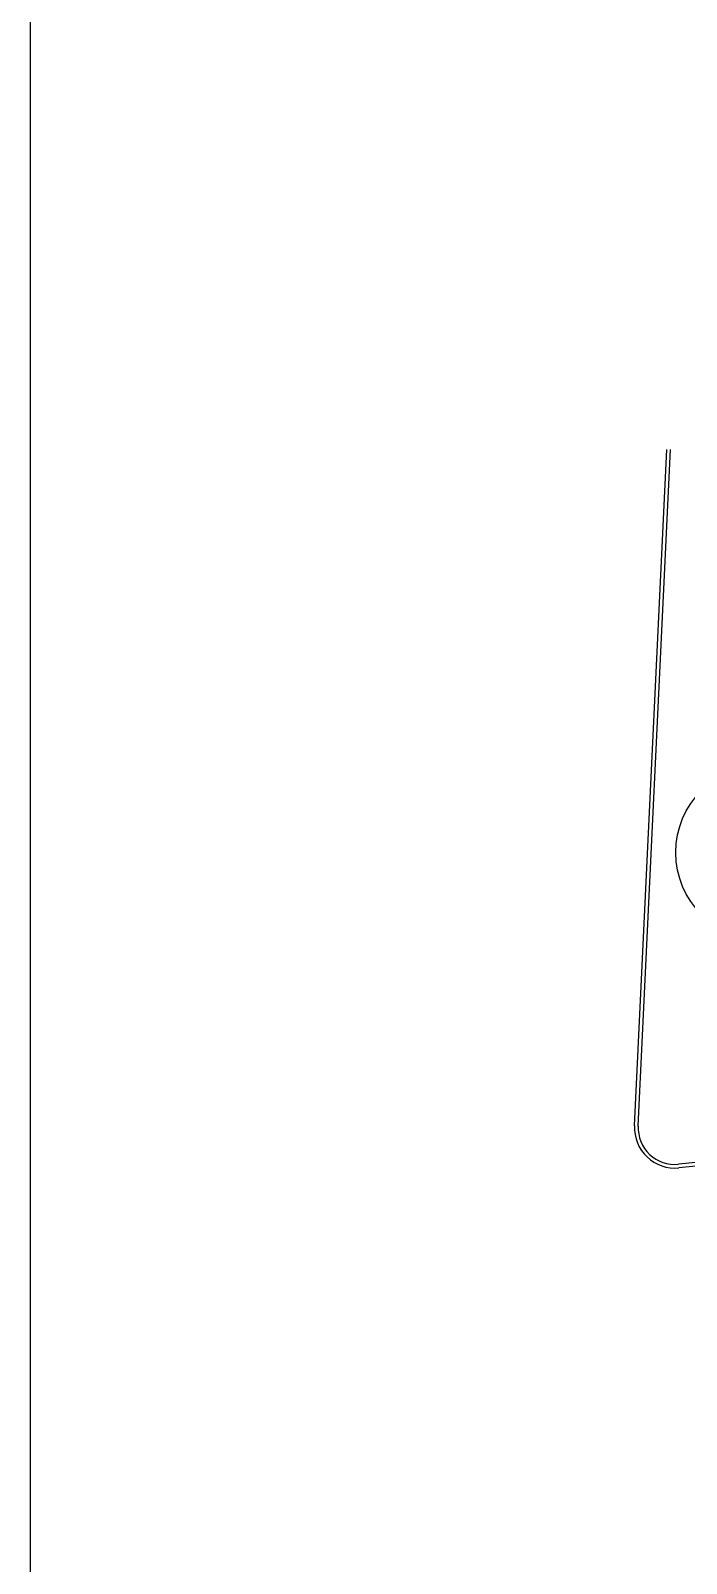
# Model space of a CAD drawing. Extents: x 4 to 262, y -261 to 351.
# Drawn here: x 23.6 to 56.2, y 227.9 to 304.1 of the extents above; entities that cross this region are included whole.
import ezdxf

# ---------------------------------------------------------------- set-up
doc = ezdxf.new("R2010")
doc.units = 0
doc.header["$LTSCALE"] = 0.1
doc.header["$MEASUREMENT"] = 0
doc.layers.get('0').update_dxf_attribs({"color": 102})
for name, color, linetype in [('Details', 9, 'Continuous'), ('Edge', 1, 'Continuous'), ('HIDDEN', 204, 'Continuous'), ('Trees', 3, 'Continuous')]:
    doc.layers.add(name, color=color, linetype=linetype)

# ---------------------------------------------------------------- blocks, each defined once
blk = doc.blocks.new('Tree 1')
for radius in [2.175, 0.04]:
    blk.add_circle((19.781, 19.848), radius)

msp = doc.modelspace()

# ---------------------------------------------------------------- linework, layer by layer
at = {"layer": 'Details'}
for p, q in [((53.84, 249.629), (55.442, 283.284)), ((88.585, 250.943), (55.836, 247.731))]:
    msp.add_line(p, q, dxfattribs=at)
msp.add_arc((55.658, 249.542), 1.82, 177.27483, 275.60141, dxfattribs=at)
at = {"layer": 'Edge'}
for p, q in [((53.661, 249.637), (55.263, 283.292)), ((88.581, 250.762), (55.854, 247.552))]:
    msp.add_line(p, q, dxfattribs=at)
msp.add_arc((55.658, 249.542), 2, 177.27483, 275.60141, dxfattribs=at)
at = {"layer": 'HIDDEN'}
msp.add_lwpolyline([(23.621, 351.011), (262.425, 351.011), (262.425, 102.647), (23.621, 102.647)], close=True, dxfattribs=at)

# ---------------------------------------------------------------- block references
at = {"layer": 'Trees', "xscale": 2, "yscale": 2, "zscale": 2, "rotation": 86.37897184011734}
msp.add_blockref('Tree 1', (97.175, 221.248), dxfattribs=at)

doc.saveas('drawing.dxf')
